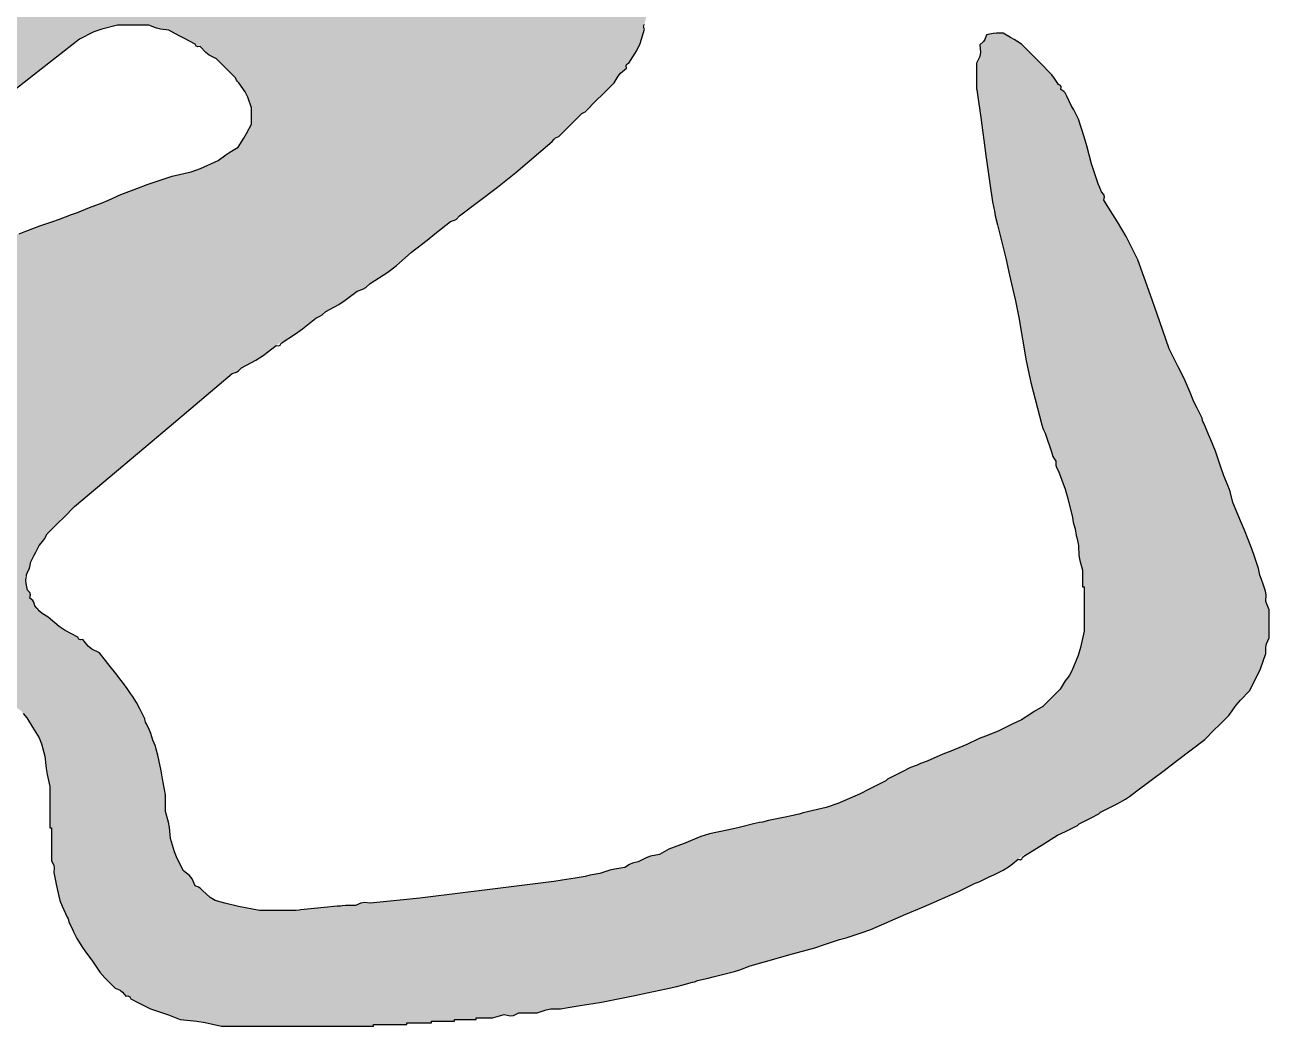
# Model space of a CAD drawing. Extents: x 498328 to 716449, y -893371 to -467753.
# Drawn here: x 609051.5 to 609260.7, y -596501.6 to -596333.2 of the extents above; entities that cross this region are included whole.
import ezdxf

# ---------------------------------------------------------------- set-up
doc = ezdxf.new("R2010")
doc.units = 0
doc.header["$LTSCALE"] = 1000
doc.layers.get('0').update_dxf_attribs({"linetype": 'CONTINUOUS'})

# ---------------------------------------------------------------- blocks, each defined once
blk = doc.blocks.new('商xx')
h = blk.add_hatch(color=256)
h.paths.add_polyline_path([(39.079, 26.395), (39.037, 26.471), (38.973, 26.538), (38.926, 26.617), (38.856, 26.652), (38.801, 26.707), (38.745, 26.735), (38.662, 26.777), (38.602, 26.791), (38.55, 26.826), (38.471, 26.821), (38.398, 26.853), (38.292, 26.853), (38.239, 26.853), (38.134, 26.853), (38.049, 26.835), (38.008, 26.824), (37.925, 26.798), (37.893, 26.808), (37.869, 26.804), (37.842, 26.784), (37.739, 26.784), (37.688, 26.784), (37.585, 26.784), (37.485, 26.805), (37.404, 26.867), (37.33, 26.915), (37.286, 26.992), (37.218, 27.13), (37.175, 27.277), (37.146, 27.431), (37.128, 27.508), (37.085, 27.659), (37.074, 27.679), (37.071, 27.692), (37.071, 27.715), (37.06, 27.77), (37.043, 27.854), (37.046, 27.899), (37.042, 27.924), (37.022, 27.965), (37.022, 28.115), (37.022, 28.19), (37.022, 28.34), (37.042, 28.412), (37.052, 28.448), (37.071, 28.52), (37.127, 28.663), (37.159, 28.733), (37.231, 28.868), (37.253, 28.976), (37.3, 29.076), (37.284, 29.115), (37.314, 29.146), (37.314, 29.243), (37.314, 29.291), (37.314, 29.389), (37.29, 29.479), (37.271, 29.523), (37.224, 29.604), (37.175, 29.659), (37.144, 29.683), (37.078, 29.715), (37.028, 29.732), (36.981, 29.757), (36.92, 29.757), (36.828, 29.757), (36.753, 29.728), (36.675, 29.708), (36.619, 29.68), (36.536, 29.639), (36.445, 29.58), (36.401, 29.55), (36.314, 29.486), (36.278, 29.468), (36.261, 29.456), (36.23, 29.43), (36.114, 29.356), (36.058, 29.312), (35.96, 29.215), (35.868, 29.14), (35.822, 29.103), (35.73, 29.027), (35.68, 28.977), (35.605, 28.902), (35.416, 28.727), (35.336, 28.647), (35.175, 28.486), (35.072, 28.397), (34.952, 28.333), (34.905, 28.322), (34.881, 28.311), (34.841, 28.284), (34.791, 28.287), (34.766, 28.285), (34.716, 28.277), (34.662, 28.288), (34.633, 28.29), (34.577, 28.284), (34.453, 28.322), (34.341, 28.388), (34.246, 28.444), (34.174, 28.527), (34.158, 28.57), (34.142, 28.591), (34.105, 28.618), (34.032, 28.755), (33.98, 28.902), (33.978, 28.951), (33.972, 28.976), (33.952, 29.02), (33.949, 29.126), (33.988, 29.292), (34.01, 29.346), (34.085, 29.479), (34.168, 29.562), (34.202, 29.597), (34.272, 29.666), (34.451, 29.811), (34.542, 29.881), (34.73, 30.014), (34.787, 30.045), (34.815, 30.061), (34.869, 30.097), (34.98, 30.153), (35.036, 30.18), (35.147, 30.236), (35.189, 30.25), (35.277, 30.294), (35.322, 30.317), (35.411, 30.361), (35.525, 30.4), (35.581, 30.424), (35.689, 30.479), (35.802, 30.511), (35.858, 30.531), (35.967, 30.576), (36.006, 30.598), (36.05, 30.611), (36.15, 30.661), (36.2, 30.686), (36.3, 30.736), (36.309, 30.741), (36.312, 30.747), (36.314, 30.757), (36.333, 30.75), (36.35, 30.755), (36.362, 30.771), (36.475, 30.834), (36.592, 30.889), (36.597, 30.895), (36.6, 30.897), (36.606, 30.903), (36.739, 30.97), (36.806, 31.003), (36.939, 31.07), (36.981, 31.083), (37.047, 31.117), (37.081, 31.133), (37.147, 31.167), (37.198, 31.2), (37.223, 31.216), (37.272, 31.25), (37.329, 31.287), (37.357, 31.307), (37.411, 31.347), (37.464, 31.4), (37.49, 31.427), (37.543, 31.479), (37.594, 31.561), (37.618, 31.602), (37.661, 31.688), (37.653, 31.709), (37.658, 31.729), (37.675, 31.743), (37.675, 31.821), (37.675, 31.86), (37.675, 31.938), (37.664, 31.949), (37.659, 31.955), (37.647, 31.966), (37.651, 31.994), (37.646, 32.013), (37.627, 32.035), (37.589, 32.097), (37.559, 32.126), (37.495, 32.16), (37.45, 32.174), (37.411, 32.202), (37.39, 32.193), (37.37, 32.198), (37.356, 32.216), (37.272, 32.216), (37.231, 32.216), (37.147, 32.216), (37.131, 32.213), (36.939, 32.181), (36.856, 32.167), (36.689, 32.139), (36.522, 32.105), (36.439, 32.089), (36.272, 32.056), (36.205, 32.045), (36.106, 32.028), (35.939, 32.001), (35.855, 31.987), (35.689, 31.959), (35.139, 31.844), (34.864, 31.788), (34.313, 31.681), (34.224, 31.67), (34.18, 31.664), (34.091, 31.653), (33.996, 31.642), (33.948, 31.634), (33.855, 31.611), (33.81, 31.604), (33.787, 31.599), (33.744, 31.584), (33.652, 31.56), (33.607, 31.543), (33.522, 31.5), (33.467, 31.468), (33.441, 31.448), (33.396, 31.403), (33.376, 31.359), (33.37, 31.333), (33.369, 31.285), (33.386, 31.25), (33.396, 31.234), (33.417, 31.202), (33.455, 31.152), (33.478, 31.129), (33.528, 31.09), (33.573, 31.075), (33.605, 31.042), (33.718, 30.977), (33.806, 30.882), (33.831, 30.854), (33.844, 30.84), (33.869, 30.813), (33.891, 30.737), (33.876, 30.66), (33.846, 30.536), (33.765, 30.437), (33.7, 30.332), (33.591, 30.271), (33.555, 30.26), (33.538, 30.251), (33.508, 30.229), (33.418, 30.211), (33.327, 30.222), (33.234, 30.254), (33.146, 30.299), (33.081, 30.394), (33.021, 30.493), (32.962, 30.671), (32.931, 30.76), (32.869, 30.938), (32.855, 30.965), (32.834, 31.007), (32.77, 31.071), (32.738, 31.103), (32.674, 31.167), (32.501, 31.305), (32.415, 31.375), (32.243, 31.514), (32.171, 31.586), (32.135, 31.622), (32.063, 31.695), (32.054, 31.702), (32.046, 31.704), (32.035, 31.702), (32.038, 31.713), (32.036, 31.721), (32.028, 31.729), (31.934, 31.824), (31.886, 31.871), (31.792, 31.966), (31.692, 32.08), (31.649, 32.123), (31.563, 32.209), (31.535, 32.223), (31.39, 32.367), (31.318, 32.439), (31.174, 32.584), (31.073, 32.644), (30.979, 32.716), (30.94, 32.71), (30.91, 32.737), (30.872, 32.737), (30.84, 32.757), (30.779, 32.757), (30.688, 32.757), (30.633, 32.738), (30.607, 32.727), (30.556, 32.702), (30.522, 32.681), (30.507, 32.668), (30.479, 32.639), (30.469, 32.601), (30.437, 32.577), (30.429, 32.527), (30.425, 32.502), (30.417, 32.452), (30.424, 32.364), (30.434, 32.319), (30.465, 32.237), (30.49, 32.167), (30.509, 32.134), (30.556, 32.077), (30.734, 31.832), (30.827, 31.712), (31.066, 31.425), (31.042, 31.438), (31.076, 31.374), (31.096, 31.343), (31.181, 31.229), (31.213, 31.166), (31.224, 31.149), (31.25, 31.118), (31.408, 30.908), (31.49, 30.805), (31.706, 30.549), (31.681, 30.563), (31.727, 30.488), (31.753, 30.452), (31.806, 30.382), (31.824, 30.346), (31.835, 30.329), (31.861, 30.299), (31.893, 30.237), (31.915, 30.208), (31.966, 30.16), (31.962, 30.141), (31.97, 30.126), (31.986, 30.118), (32.023, 30.056), (32.043, 30.025), (32.084, 29.965), (32.111, 29.91), (32.153, 29.826), (32.194, 29.725), (32.216, 29.618), (32.222, 29.549), (32.223, 29.438), (32.212, 29.369), (32.178, 29.232), (32.143, 29.171), (32.063, 29.081), (32.056, 29.062), (31.956, 28.962), (31.906, 28.912), (31.806, 28.812), (31.687, 28.655), (31.623, 28.579), (31.486, 28.437), (31.344, 28.317), (31.27, 28.259), (31.118, 28.152), (31, 28.086), (30.882, 28.02), (30.792, 27.999), (30.642, 28.023), (30.533, 28.076), (30.445, 28.147), (30.421, 28.209), (30.405, 28.23), (30.368, 28.256), (30.371, 28.275), (30.364, 28.29), (30.347, 28.298), (30.269, 28.454), (30.23, 28.531), (30.153, 28.687), (30.1, 28.778), (30.072, 28.822), (30.014, 28.909), (29.996, 28.945), (29.984, 28.962), (29.958, 28.993), (29.882, 29.097), (29.805, 29.201), (29.697, 29.309), (29.643, 29.364), (29.535, 29.472), (29.44, 29.548), (29.387, 29.581), (29.278, 29.632), (29.227, 29.648), (29.152, 29.673), (29.05, 29.673), (28.998, 29.673), (28.895, 29.673), (28.772, 29.634), (28.711, 29.609), (28.597, 29.548), (28.536, 29.517), (28.506, 29.499), (28.451, 29.458), (28.356, 29.382), (28.256, 29.312), (28.251, 29.261), (28.201, 29.25), (28.07, 29.119), (28.005, 29.054), (27.874, 28.923), (27.839, 28.859), (27.784, 28.812), (27.71, 28.673), (27.678, 28.6), (27.624, 28.451), (27.602, 28.362), (27.591, 28.318), (27.569, 28.229), (27.544, 28.053), (27.499, 27.881), (27.483, 27.815), (27.458, 27.715), (27.411, 27.515), (27.379, 27.416), (27.298, 27.228), (27.246, 27.136), (27.187, 27.048), (27.096, 26.991), (26.992, 26.964), (26.911, 26.992), (26.846, 27.048), (26.818, 27.083), (26.803, 27.1), (26.77, 27.131), (26.694, 27.284), (26.659, 27.362), (26.596, 27.52), (26.563, 27.587), (26.546, 27.62), (26.513, 27.687), (26.499, 27.713), (26.488, 27.725), (26.464, 27.742), (26.468, 27.761), (26.46, 27.776), (26.443, 27.784), (26.401, 27.854), (26.349, 27.906), (26.323, 27.933), (26.27, 27.986), (26.207, 28.013), (26.159, 28.062), (26.099, 28.061), (26.048, 28.09), (25.986, 28.09), (25.895, 28.09), (25.842, 28.065), (25.817, 28.048), (25.777, 28.006), (25.738, 27.941), (25.72, 27.908), (25.686, 27.84), (25.702, 27.788), (25.673, 27.742), (25.673, 27.659), (25.673, 27.617), (25.673, 27.534), (25.686, 27.534), (25.686, 27.445), (25.686, 27.401), (25.686, 27.312), (25.7, 27.312), (25.7, 27.212), (25.7, 27.162), (25.7, 27.062), (25.714, 27.062), (25.714, 26.967), (25.714, 26.92), (25.714, 26.826), (25.728, 26.826), (25.728, 25.842), (25.728, 25.35), (25.728, 24.367), (25.714, 24.367), (25.714, 24.297), (25.714, 24.193), (25.711, 24.146), (25.71, 24.122), (25.707, 24.075), (25.696, 23.886), (25.691, 23.792), (25.679, 23.603), (25.673, 23.484), (25.673, 23.447), (25.673, 23.422), (25.659, 23.422), (25.659, 23.361), (25.659, 23.269), (25.638, 23.229), (25.633, 23.203), (25.638, 23.158), (25.627, 23.058), (25.621, 23.008), (25.61, 22.908), (25.605, 22.802), (25.575, 22.7), (25.575, 22.644), (25.575, 22.561), (25.564, 22.516), (25.547, 22.45), (25.547, 22.322), (25.547, 22.258), (25.547, 22.13), (25.569, 22.051), (25.582, 22.012), (25.626, 21.893), (25.638, 21.88), (25.656, 21.844), (25.667, 21.827), (25.693, 21.797), (25.729, 21.742), (25.755, 21.717), (25.811, 21.685), (25.873, 21.649), (25.908, 21.636), (25.978, 21.623), (26.028, 21.615), (26.103, 21.602), (26.182, 21.612), (26.221, 21.619), (26.298, 21.637), (26.376, 21.662), (26.414, 21.683), (26.478, 21.734), (26.551, 21.784), (26.585, 21.819), (26.631, 21.894), (26.679, 21.981), (26.699, 22.028), (26.728, 22.123), (26.735, 22.162), (26.749, 22.2), (26.76, 22.255), (26.786, 22.383), (26.787, 22.388), (26.791, 22.422), (26.807, 22.538), (26.816, 22.597), (26.837, 22.744), (26.846, 22.783), (26.858, 22.85), (26.874, 22.95), (26.881, 23.041), (26.902, 23.13), (26.928, 23.269), (26.958, 23.408), (26.986, 23.541), (27, 23.608), (27.027, 23.742), (27.044, 23.808), (27.069, 23.908), (27.081, 23.971), (27.096, 24.033), (27.13, 24.2), (27.146, 24.283), (27.18, 24.45), (27.2, 24.561), (27.221, 24.672), (27.233, 24.739), (27.249, 24.839), (27.293, 25.073), (27.315, 25.189), (27.36, 25.422), (27.383, 25.511), (27.394, 25.556), (27.416, 25.645), (27.437, 25.788), (27.492, 25.923), (27.489, 25.981), (27.513, 26.034), (27.53, 26.1), (27.555, 26.2), (27.568, 26.286), (27.597, 26.367), (27.619, 26.456), (27.63, 26.5), (27.652, 26.589), (27.692, 26.717), (27.711, 26.781), (27.749, 26.909), (27.76, 26.964), (27.777, 27.048), (27.829, 27.286), (27.864, 27.404), (27.951, 27.631), (27.989, 27.73), (28.048, 27.819), (28.12, 27.955), (28.215, 28.076), (28.212, 28.094), (28.219, 28.109), (28.236, 28.118), (28.298, 28.235), (28.381, 28.34), (28.4, 28.402), (28.444, 28.451), (28.502, 28.536), (28.59, 28.59), (28.625, 28.601), (28.643, 28.61), (28.673, 28.632), (28.751, 28.632), (28.79, 28.632), (28.868, 28.632), (28.983, 28.588), (29.09, 28.527), (29.143, 28.475), (29.169, 28.448), (29.222, 28.395), (29.306, 28.272), (29.341, 28.203), (29.389, 28.062), (29.447, 27.872), (29.467, 27.773), (29.486, 27.576), (29.5, 27.465), (29.511, 27.387), (29.516, 27.348), (29.535, 27.221), (29.535, 27.146), (29.535, 27.109), (29.535, 27.034), (29.575, 27.011), (29.541, 26.978), (29.53, 26.907), (29.529, 26.87), (29.535, 26.798), (29.504, 26.645), (29.483, 26.569), (29.43, 26.423), (29.382, 26.273), (29.291, 26.145), (29.19, 26.001), (29.076, 25.867), (29.079, 25.849), (29.072, 25.834), (29.055, 25.825), (28.972, 25.686), (28.889, 25.547), (28.855, 25.481), (28.839, 25.447), (28.805, 25.381), (28.752, 25.289), (28.733, 25.25), (28.694, 25.172), (28.618, 25.038), (28.534, 24.908), (28.488, 24.749), (28.409, 24.603), (28.351, 24.411), (28.317, 24.316), (28.243, 24.13), (28.19, 24.011), (28.166, 23.949), (28.124, 23.825), (28.108, 23.758), (28.083, 23.658), (28.086, 23.613), (28.062, 23.575), (28.062, 23.458), (28.062, 23.4), (28.062, 23.283), (28.097, 23.146), (28.121, 23.078), (28.18, 22.95), (28.214, 22.886), (28.234, 22.855), (28.277, 22.797), (28.347, 22.7), (28.416, 22.602), (28.475, 22.544), (28.504, 22.515), (28.562, 22.457), (28.626, 22.421), (28.673, 22.366), (28.692, 22.369), (28.706, 22.362), (28.815, 22.295), (28.865, 22.27), (28.965, 22.22), (29.113, 22.171), (29.185, 22.141), (29.326, 22.074), (29.366, 22.08), (29.396, 22.054), (29.495, 22.029), (29.59, 21.991), (29.694, 21.981), (29.798, 21.97), (29.876, 21.971), (29.916, 21.974), (29.993, 21.984), (30.108, 22.012), (30.165, 22.034), (30.271, 22.088), (30.467, 22.195), (30.57, 22.243), (30.778, 22.325), (30.816, 22.327), (30.835, 22.333), (30.868, 22.352), (30.906, 22.341), (30.933, 22.345), (30.965, 22.366), (31.049, 22.366), (31.09, 22.366), (31.174, 22.366), (31.174, 22.38), (31.268, 22.38), (31.315, 22.38), (31.41, 22.38), (31.479, 22.398), (31.549, 22.415), (31.639, 22.437), (31.684, 22.451), (31.771, 22.484), (31.838, 22.507), (31.938, 22.54), (32.008, 22.562), (32.042, 22.578), (32.105, 22.616), (32.133, 22.612), (32.152, 22.618), (32.174, 22.637), (32.313, 22.688), (32.382, 22.713), (32.521, 22.762), (32.598, 22.784), (32.674, 22.804), (32.741, 22.82), (32.841, 22.845), (32.869, 22.852), (32.958, 22.852), (33.002, 22.852), (33.14, 22.852), (33.174, 22.804), (33.202, 22.776), (33.207, 22.709), (33.188, 22.644), (33.135, 22.543), (33.07, 22.45), (32.995, 22.375), (32.958, 22.337), (32.882, 22.262), (32.684, 22.113), (32.589, 22.032), (32.41, 21.859), (32.381, 21.839), (32.367, 21.828), (32.341, 21.804), (32.341, 21.795), (32.341, 21.791), (32.341, 21.783), (32.33, 21.785), (32.322, 21.783), (32.313, 21.776), (32.252, 21.715), (32.221, 21.684), (32.16, 21.623), (31.897, 21.408), (31.765, 21.301), (31.5, 21.088), (31.466, 21.076), (31.449, 21.066), (31.424, 21.04), (31.315, 20.974), (31.264, 20.934), (31.174, 20.845), (31.109, 20.794), (31.078, 20.766), (31.021, 20.706), (31.021, 20.698), (31.021, 20.694), (31.021, 20.685), (31.01, 20.688), (31.002, 20.686), (30.993, 20.678), (30.938, 20.623), (30.91, 20.595), (30.854, 20.539), (30.696, 20.395), (30.631, 20.33), (30.5, 20.199), (30.494, 20.188), (30.486, 20.171), (30.431, 20.116), (30.403, 20.088), (30.347, 20.032), (30.239, 19.902), (30.185, 19.836), (30.076, 19.706), (30.04, 19.634), (29.986, 19.574), (29.879, 19.416), (29.822, 19.339), (29.701, 19.192), (29.686, 19.148), (29.653, 19.115), (29.583, 19.006), (29.555, 18.946), (29.514, 18.824), (29.503, 18.768), (29.479, 18.65), (29.479, 18.558), (29.479, 18.513), (29.479, 18.421), (29.502, 18.336), (29.516, 18.294), (29.548, 18.212), (29.587, 18.17), (29.604, 18.115), (29.615, 18.115), (29.621, 18.115), (29.632, 18.115), (29.63, 18.098), (29.634, 18.086), (29.646, 18.074), (29.664, 18.077), (29.709, 18.054), (29.757, 18.004), (29.855, 17.984), (29.906, 17.978), (30.007, 17.976), (30.104, 18.007), (30.152, 18.026), (30.243, 18.074), (30.375, 18.174), (30.507, 18.275), (30.596, 18.364), (30.64, 18.408), (30.729, 18.497), (30.835, 18.589), (30.874, 18.628), (30.951, 18.706), (31.163, 18.878), (31.268, 18.964), (31.479, 19.136), (31.529, 19.186), (31.604, 19.261), (31.867, 19.476), (31.998, 19.584), (32.257, 19.803), (32.356, 19.872), (32.404, 19.91), (32.494, 19.991), (32.512, 19.987), (32.527, 19.995), (32.535, 20.012), (32.629, 20.061), (32.674, 20.091), (32.81, 20.199), (32.799, 20.178), (32.919, 20.245), (32.977, 20.282), (33.091, 20.359), (33.224, 20.444), (33.421, 20.505), (33.485, 20.505), (33.577, 20.505), (33.704, 20.463), (33.861, 20.353), (33.913, 20.291), (33.959, 20.213), (34.03, 20.099), (34.063, 19.97), (34.075, 19.866), (34.084, 19.815), (34.105, 19.713), (34.105, 19.574), (34.105, 19.504), (34.105, 19.366), (34.119, 19.366), (34.119, 19.254), (34.119, 19.199), (34.119, 19.088), (34.144, 19.042), (34.14, 18.99), (34.151, 18.935), (34.168, 18.852), (34.191, 18.754), (34.208, 18.706), (34.251, 18.615), (34.259, 18.6), (34.275, 18.554), (34.293, 18.518), (34.334, 18.435), (34.381, 18.36), (34.406, 18.324), (34.459, 18.254), (34.527, 18.152), (34.567, 18.104), (34.654, 18.018), (34.709, 17.997), (34.744, 17.949), (34.762, 17.952), (34.777, 17.944), (34.852, 17.894), (34.886, 17.878), (34.952, 17.844), (35.079, 17.803), (35.202, 17.754), (35.378, 17.737), (35.55, 17.698), (36.061, 17.698), (36.317, 17.698), (36.828, 17.698), (36.828, 17.712), (36.939, 17.712), (36.995, 17.712), (37.106, 17.712), (37.106, 17.726), (37.189, 17.726), (37.231, 17.726), (37.314, 17.726), (37.314, 17.74), (37.392, 17.74), (37.431, 17.74), (37.509, 17.74), (37.509, 17.754), (37.581, 17.754), (37.689, 17.754), (37.689, 17.768), (37.745, 17.768), (37.828, 17.768), (37.925, 17.796), (37.975, 17.786), (38.004, 17.789), (38.05, 17.81), (38.111, 17.81), (38.203, 17.81), (38.298, 17.843), (38.398, 17.844), (38.464, 17.855), (38.564, 17.872), (38.637, 17.883), (38.673, 17.888), (38.745, 17.9), (38.856, 17.922), (38.912, 17.933), (39.023, 17.955), (39.155, 17.984), (39.287, 18.011), (39.376, 18.033), (39.42, 18.044), (39.509, 18.067), (39.551, 18.081), (39.64, 18.103), (39.684, 18.114), (39.773, 18.136), (39.863, 18.159), (39.908, 18.173), (39.995, 18.206), (40.212, 18.267), (40.32, 18.298), (40.537, 18.358), (40.62, 18.386), (40.662, 18.4), (40.745, 18.428), (40.768, 18.433), (40.801, 18.442), (40.884, 18.469), (40.926, 18.483), (41.009, 18.511), (41.304, 18.639), (41.451, 18.703), (41.746, 18.831), (41.801, 18.858), (41.885, 18.9), (41.926, 18.914), (42.004, 18.953), (42.043, 18.972), (42.121, 19.011), (42.173, 19.043), (42.199, 19.062), (42.3, 19.148), (42.287, 19.122), (42.404, 19.195), (42.462, 19.231), (42.579, 19.303), (42.646, 19.336), (42.679, 19.353), (42.746, 19.386), (42.76, 19.4), (42.826, 19.434), (42.86, 19.45), (42.926, 19.484), (42.932, 19.489), (42.935, 19.492), (42.94, 19.497), (42.996, 19.525), (43.079, 19.567), (43.149, 19.607), (43.182, 19.63), (43.246, 19.678), (43.475, 19.849), (43.588, 19.935), (43.816, 20.109), (43.896, 20.189), (43.936, 20.23), (44.017, 20.31), (44.096, 20.421), (44.191, 20.519), (44.255, 20.639), (44.284, 20.702), (44.33, 20.831), (44.328, 20.9), (44.357, 20.963), (44.357, 21.058), (44.357, 21.105), (44.357, 21.199), (44.33, 21.269), (44.331, 21.325), (44.327, 21.355), (44.309, 21.408), (44.284, 21.476), (44.267, 21.547), (44.245, 21.613), (44.211, 21.713), (44.149, 21.869), (44.117, 21.947), (44.052, 22.102), (44.029, 22.194), (44.014, 22.239), (43.975, 22.325), (43.948, 22.408), (43.934, 22.45), (43.906, 22.533), (43.868, 22.628), (43.848, 22.675), (43.809, 22.769), (43.8, 22.784), (43.785, 22.831), (43.767, 22.866), (43.725, 22.95), (43.692, 23.027), (43.675, 23.066), (43.642, 23.144), (43.592, 23.244), (43.567, 23.294), (43.517, 23.394), (43.413, 23.695), (43.36, 23.845), (43.253, 24.144), (43.214, 24.222), (43.195, 24.261), (43.156, 24.339), (43.081, 24.462), (43.044, 24.523), (42.968, 24.645), (42.972, 24.673), (42.966, 24.692), (42.947, 24.714), (42.937, 24.742), (42.931, 24.756), (42.919, 24.783), (42.897, 24.85), (42.864, 24.95), (42.824, 25.101), (42.802, 25.177), (42.753, 25.325), (42.714, 25.403), (42.694, 25.442), (42.656, 25.52), (42.641, 25.546), (42.631, 25.558), (42.607, 25.575), (42.61, 25.594), (42.603, 25.608), (42.586, 25.617), (42.528, 25.703), (42.428, 25.803), (42.376, 25.855), (42.274, 25.957), (42.214, 25.996), (42.183, 26.014), (42.121, 26.048), (42.065, 26.049), (42.036, 26.046), (41.982, 26.034), (41.963, 25.986), (41.926, 25.95), (41.931, 25.871), (41.898, 25.798), (41.898, 25.711), (41.898, 25.668), (41.898, 25.582), (41.905, 25.534), (41.916, 25.456), (41.922, 25.417), (41.933, 25.339), (41.955, 25.18), (41.975, 25.02), (41.997, 24.864), (42.008, 24.786), (42.03, 24.631), (42.047, 24.553), (42.055, 24.514), (42.072, 24.436), (42.1, 24.325), (42.114, 24.269), (42.142, 24.158), (42.174, 24.014), (42.191, 23.941), (42.225, 23.797), (42.236, 23.742), (42.253, 23.658), (42.314, 23.294), (42.353, 23.112), (42.447, 22.755), (42.455, 22.726), (42.461, 22.712), (42.475, 22.686), (42.497, 22.619), (42.546, 22.473), (42.565, 22.45), (42.563, 22.415), (42.568, 22.395), (42.586, 22.366), (42.642, 22.214), (42.666, 22.135), (42.704, 21.977), (42.71, 21.938), (42.714, 21.918), (42.725, 21.88), (42.736, 21.824), (42.753, 21.741), (42.758, 21.657), (42.765, 21.614), (42.788, 21.533), (42.788, 21.477), (42.788, 21.394), (42.801, 21.394), (42.801, 21.244), (42.801, 21.169), (42.801, 21.019), (42.764, 20.847), (42.683, 20.65), (42.642, 20.602), (42.625, 20.574), (42.616, 20.56), (42.6, 20.532), (42.542, 20.474), (42.512, 20.445), (42.454, 20.387), (42.382, 20.343), (42.345, 20.32), (42.274, 20.275), (42.196, 20.237), (42.157, 20.217), (42.079, 20.178), (41.972, 20.138), (41.919, 20.116), (41.815, 20.067), (41.681, 20.012), (41.615, 19.985), (41.482, 19.928), (41.412, 19.9), (41.343, 19.873), (41.265, 19.834), (41.226, 19.814), (41.148, 19.775), (41.143, 19.77), (41.134, 19.761), (41.045, 19.717), (41.001, 19.695), (40.912, 19.65), (40.73, 19.57), (40.634, 19.537), (40.44, 19.491), (40.39, 19.478), (40.356, 19.47), (40.273, 19.453), (40.231, 19.445), (40.148, 19.428), (40.086, 19.412), (40.023, 19.4), (39.934, 19.378), (39.89, 19.367), (39.801, 19.345), (39.652, 19.316), (39.579, 19.293), (39.44, 19.234), (39.354, 19.204), (39.311, 19.186), (39.231, 19.143), (39.156, 19.128), (39.119, 19.115), (39.051, 19.081), (39.004, 19.068), (38.98, 19.058), (38.939, 19.032), (38.855, 19.019), (38.813, 19.009), (38.731, 18.983), (38.648, 18.967), (38.606, 18.958), (38.523, 18.942), (38.45, 18.931), (38.414, 18.925), (38.342, 18.914), (38.253, 18.903), (38.209, 18.897), (38.12, 18.886), (37.759, 18.842), (37.578, 18.82), (37.217, 18.775), (37.05, 18.758), (36.967, 18.75), (36.8, 18.733), (36.75, 18.738), (36.721, 18.733), (36.675, 18.713), (36.592, 18.713), (36.55, 18.708), (36.411, 18.695), (36.356, 18.689), (36.244, 18.678), (36.203, 18.674), (36.175, 18.671), (36.053, 18.671), (35.992, 18.671), (35.869, 18.671), (35.722, 18.698), (35.578, 18.733), (35.471, 18.763), (35.361, 18.865), (35.355, 18.868), (35.327, 18.879), (35.302, 18.937), (35.28, 18.966), (35.23, 19.004), (35.163, 19.135), (35.119, 19.275), (35.112, 19.368), (35.104, 19.415), (35.077, 19.504), (35.077, 19.56), (35.077, 19.643), (35.053, 19.777), (35.041, 19.844), (35.015, 19.977), (35.001, 20.028), (34.993, 20.053), (34.973, 20.102), (34.954, 20.158), (34.943, 20.186), (34.918, 20.241), (34.909, 20.256), (34.894, 20.302), (34.876, 20.338), (34.834, 20.421), (34.801, 20.472), (34.785, 20.497), (34.751, 20.546), (34.66, 20.663), (34.614, 20.722), (34.522, 20.838), (34.44, 20.878), (34.383, 20.949), (34.364, 20.946), (34.35, 20.953), (34.341, 20.97), (34.207, 21.04), (34.091, 21.137), (33.989, 21.2), (33.972, 21.263), (33.962, 21.278), (33.938, 21.297), (33.942, 21.325), (33.937, 21.344), (33.917, 21.366), (33.895, 21.477), (33.931, 21.541), (33.938, 21.561), (33.945, 21.602), (33.973, 21.658), (34.015, 21.741), (34.046, 21.777), (34.06, 21.797), (34.084, 21.838), (34.176, 21.93), (34.222, 21.976), (34.313, 22.068), (34.844, 22.515), (35.109, 22.739), (35.64, 23.186), (35.674, 23.197), (35.691, 23.208), (35.716, 23.234), (35.839, 23.3), (35.898, 23.338), (36.059, 23.46), (36.05, 23.443), (36.17, 23.521), (36.229, 23.563), (36.342, 23.651), (36.377, 23.669), (36.394, 23.681), (36.425, 23.707), (36.535, 23.768), (36.589, 23.803), (36.689, 23.88), (36.738, 23.895), (36.762, 23.909), (36.8, 23.943), (36.947, 24.038), (37.017, 24.091), (37.147, 24.207), (37.278, 24.309), (37.343, 24.361), (37.474, 24.464), (37.508, 24.476), (37.525, 24.486), (37.55, 24.513), (37.869, 24.753), (38.025, 24.878), (38.328, 25.138), (38.346, 25.159), (38.358, 25.168), (38.384, 25.179), (38.462, 25.257), (38.5, 25.296), (38.578, 25.374), (38.703, 25.485), (38.752, 25.534), (38.849, 25.631), (38.892, 25.701), (38.953, 25.756), (38.95, 25.774), (38.958, 25.789), (38.974, 25.798), (39.042, 25.903), (39.069, 25.962), (39.106, 26.082), (39.097, 26.1), (39.12, 26.182), (39.12, 26.27), (39.097, 26.354)])
h.paths.add_polyline_path([(35.8, 25.422), (35.8, 25.367), (35.8, 25.339), (35.8, 25.284), (35.748, 25.184), (35.689, 25.089), (35.619, 25.049), (35.586, 25.026), (35.522, 24.978), (35.372, 24.911), (35.293, 24.884), (35.133, 24.846), (35.05, 24.818), (35.008, 24.804), (34.925, 24.776), (34.814, 24.734), (34.702, 24.693), (34.572, 24.633), (34.438, 24.582), (34.314, 24.533), (34.188, 24.485), (34.122, 24.463), (34.088, 24.451), (34.022, 24.429), (33.876, 24.373), (33.73, 24.318), (33.652, 24.279), (33.613, 24.26), (33.535, 24.221), (33.491, 24.193), (33.424, 24.151), (33.346, 24.112), (33.308, 24.093), (33.23, 24.054), (33.093, 24.003), (32.952, 23.964), (32.896, 23.964), (32.869, 23.964), (32.813, 23.964), (32.807, 23.947), (32.782, 23.939), (32.751, 23.97), (32.728, 23.975), (32.702, 23.964), (32.658, 23.985), (32.636, 23.995), (32.566, 24.022), (32.507, 24.099), (32.485, 24.208), (32.507, 24.283), (32.558, 24.386), (32.625, 24.478), (32.764, 24.617), (32.834, 24.686), (32.973, 24.825), (33.006, 24.87), (33.023, 24.892), (33.056, 24.936), (33.148, 25.028), (33.194, 25.074), (33.285, 25.165), (33.451, 25.301), (33.536, 25.367), (33.709, 25.492), (33.967, 25.695), (34.097, 25.796), (34.355, 25.999), (34.509, 26.075), (34.675, 26.117), (34.78, 26.117), (34.833, 26.117), (34.939, 26.117), (35.002, 26.09), (35.037, 26.082), (35.105, 26.075), (35.216, 26.017), (35.327, 25.957), (35.336, 25.941), (35.351, 25.933), (35.369, 25.936), (35.416, 25.886), (35.446, 25.863), (35.508, 25.832), (35.572, 25.768), (35.604, 25.736), (35.668, 25.673), (35.675, 25.654), (35.681, 25.645), (35.696, 25.631), (35.764, 25.535)], flags=16)
h.paths.add_polyline_path([(33.869, 27.076), (33.84, 27.016), (33.828, 26.985), (33.795, 26.89), (33.726, 26.826), (33.699, 26.795), (33.653, 26.728), (33.576, 26.651), (33.537, 26.612), (33.459, 26.534), (33.343, 26.383), (33.284, 26.308), (33.167, 26.159), (33.031, 26.023), (32.963, 25.955), (32.827, 25.818), (32.743, 25.741), (32.701, 25.702), (32.619, 25.624), (32.491, 25.496), (32.427, 25.432), (32.299, 25.304), (32.271, 25.28), (32.271, 25.27), (32.26, 25.272), (32.252, 25.27), (32.243, 25.263), (32.191, 25.21), (32.164, 25.184), (32.111, 25.131), (32.104, 25.122), (32.102, 25.114), (32.105, 25.103), (32.094, 25.103), (32.07, 25.075), (32.02, 25.025), (31.995, 25), (31.945, 24.95), (31.9, 24.895), (31.878, 24.867), (31.834, 24.811), (31.77, 24.747), (31.738, 24.715), (31.674, 24.651), (31.612, 24.609), (31.549, 24.568), (31.449, 24.489), (31.327, 24.457), (31.219, 24.416), (31.104, 24.401), (31.082, 24.406), (31.069, 24.404), (31.049, 24.394), (31.034, 24.412), (31.014, 24.417), (30.993, 24.408), (30.975, 24.432), (30.96, 24.442), (30.931, 24.45), (30.885, 24.499), (30.861, 24.561), (30.836, 24.679), (30.813, 24.797), (30.813, 24.858), (30.813, 24.889), (30.813, 24.95), (30.807, 24.95), (30.804, 24.95), (30.799, 24.95), (30.799, 25.006), (30.799, 25.033), (30.799, 25.089), (30.796, 25.128), (30.795, 25.147), (30.792, 25.186), (30.781, 25.342), (30.775, 25.42), (30.764, 25.575), (30.761, 25.614), (30.76, 25.634), (30.757, 25.673), (30.757, 25.823), (30.757, 25.898), (30.757, 26.048), (30.776, 26.113), (30.783, 26.147), (30.792, 26.214), (30.81, 26.25), (30.814, 26.272), (30.813, 26.312), (30.84, 26.352), (30.85, 26.375), (30.861, 26.423), (30.917, 26.534), (30.945, 26.589), (31, 26.701), (31.061, 26.801), (31.092, 26.851), (31.153, 26.951), (31.179, 26.976), (31.19, 26.993), (31.202, 27.027), (31.303, 27.157), (31.359, 27.219), (31.479, 27.333), (31.604, 27.458), (31.667, 27.52), (31.792, 27.645), (31.8, 27.654), (31.802, 27.662), (31.799, 27.673), (31.809, 27.673), (31.834, 27.701), (31.895, 27.762), (31.925, 27.792), (31.994, 27.861), (31.996, 27.866), (31.993, 27.874), (32.117, 28.002), (32.257, 28.111), (32.377, 28.221), (32.444, 28.27), (32.584, 28.354), (32.671, 28.398), (32.764, 28.423), (32.811, 28.417), (32.837, 28.419), (32.882, 28.43), (32.938, 28.422), (32.966, 28.421), (33.021, 28.423), (33.097, 28.38), (33.136, 28.36), (33.216, 28.326), (33.261, 28.283), (33.287, 28.265), (33.341, 28.236), (33.422, 28.155), (33.462, 28.115), (33.542, 28.034), (33.616, 27.94), (33.681, 27.84), (33.765, 27.725), (33.806, 27.59), (33.857, 27.454), (33.883, 27.312), (33.883, 27.251), (33.883, 27.22), (33.883, 27.159), (33.863, 27.132), (33.859, 27.108)], flags=16)
for p, q in [((34.477, 26.059), (34.355, 25.999)), ((34.543, 26.083), (34.477, 26.059)), ((34.675, 26.117), (34.543, 26.083)), ((34.78, 26.117), (34.675, 26.117)), ((34.833, 26.117), (34.78, 26.117)), ((34.939, 26.117), (34.833, 26.117)), ((35.002, 26.09), (34.939, 26.117)), ((35.037, 26.082), (35.002, 26.09)), ((35.105, 26.075), (35.037, 26.082)), ((35.194, 26.028), (35.105, 26.075)), ((39.069, 25.962), (39.106, 26.082)), ((39.097, 26.1), (39.103, 26.121)), ((39.106, 26.082), (39.097, 26.1)), ((42.065, 26.049), (42.036, 26.046)), ((42.121, 26.048), (42.065, 26.049)), ((34.355, 25.999), (34.097, 25.796)), ((35.239, 26.005), (35.194, 26.028)), ((35.327, 25.957), (35.239, 26.005)), ((35.336, 25.941), (35.327, 25.957)), ((39.042, 25.903), (39.069, 25.962)), ((41.955, 25.978), (41.926, 25.95)), ((41.926, 25.95), (41.93, 25.888)), ((41.967, 25.996), (41.955, 25.978)), ((41.982, 26.034), (41.967, 25.996)), ((42.036, 26.046), (41.982, 26.034)), ((42.183, 26.014), (42.121, 26.048)), ((42.214, 25.996), (42.183, 26.014)), ((42.274, 25.957), (42.214, 25.996)), ((42.376, 25.855), (42.274, 25.957)), ((35.351, 25.933), (35.336, 25.941)), ((35.369, 25.936), (35.351, 25.933)), ((35.416, 25.886), (35.369, 25.936)), ((35.446, 25.863), (35.416, 25.886)), ((35.508, 25.832), (35.446, 25.863)), ((38.974, 25.798), (39.042, 25.903)), ((41.924, 25.854), (41.898, 25.798)), ((41.93, 25.888), (41.924, 25.854)), ((42.428, 25.803), (42.376, 25.855)), ((34.097, 25.796), (33.967, 25.695)), ((35.572, 25.768), (35.508, 25.832)), ((35.604, 25.736), (35.572, 25.768)), ((35.668, 25.673), (35.604, 25.736)), ((38.905, 25.713), (38.953, 25.756)), ((38.95, 25.774), (38.958, 25.789)), ((38.953, 25.756), (38.95, 25.774)), ((38.958, 25.789), (38.974, 25.798)), ((41.898, 25.798), (41.898, 25.711)), ((42.531, 25.7), (42.428, 25.803)), ((33.967, 25.695), (33.709, 25.492)), ((35.675, 25.654), (35.668, 25.673)), ((35.681, 25.645), (35.675, 25.654)), ((35.696, 25.631), (35.681, 25.645)), ((35.749, 25.555), (35.696, 25.631)), ((38.752, 25.534), (38.849, 25.631)), ((38.849, 25.631), (38.883, 25.687)), ((38.883, 25.687), (38.905, 25.713)), ((41.898, 25.711), (41.898, 25.668)), ((41.898, 25.668), (41.898, 25.582)), ((42.553, 25.667), (42.531, 25.7)), ((42.564, 25.65), (42.553, 25.667)), ((42.586, 25.617), (42.564, 25.65)), ((35.771, 25.511), (35.749, 25.555)), ((38.703, 25.485), (38.752, 25.534)), ((41.898, 25.582), (41.901, 25.563)), ((41.901, 25.563), (41.903, 25.553)), ((41.903, 25.553), (41.905, 25.534)), ((41.905, 25.534), (41.916, 25.456)), ((42.603, 25.608), (42.586, 25.617)), ((42.61, 25.594), (42.603, 25.608)), ((42.607, 25.575), (42.61, 25.594)), ((42.631, 25.558), (42.607, 25.575)), ((42.641, 25.546), (42.631, 25.558)), ((42.656, 25.52), (42.641, 25.546)), ((35.8, 25.422), (35.771, 25.511)), ((35.8, 25.367), (35.8, 25.422)), ((38.606, 25.388), (38.703, 25.485)), ((41.916, 25.456), (41.922, 25.417)), ((42.694, 25.442), (42.656, 25.52)), ((42.714, 25.403), (42.694, 25.442)), ((35.8, 25.339), (35.8, 25.367)), ((35.8, 25.284), (35.8, 25.339)), ((38.5, 25.296), (38.578, 25.374)), ((38.578, 25.374), (38.589, 25.379)), ((38.589, 25.379), (38.595, 25.382)), ((38.595, 25.382), (38.606, 25.388)), ((41.922, 25.417), (41.933, 25.339)), ((41.933, 25.339), (41.951, 25.211)), ((42.753, 25.325), (42.714, 25.403)), ((42.802, 25.177), (42.753, 25.325)), ((35.759, 25.204), (35.8, 25.284)), ((38.384, 25.179), (38.462, 25.257)), ((38.462, 25.257), (38.5, 25.296)), ((41.951, 25.211), (41.959, 25.148)), ((35.689, 25.089), (35.736, 25.165)), ((35.736, 25.165), (35.759, 25.204)), ((38.025, 24.878), (38.328, 25.138)), ((38.328, 25.138), (38.346, 25.159)), ((38.346, 25.159), (38.358, 25.168)), ((38.358, 25.168), (38.384, 25.179)), ((41.959, 25.148), (41.975, 25.02)), ((42.824, 25.101), (42.802, 25.177)), ((35.522, 24.978), (35.586, 25.026)), ((35.586, 25.026), (35.619, 25.049)), ((35.619, 25.049), (35.689, 25.089)), ((41.975, 25.02), (41.997, 24.864)), ((42.864, 24.95), (42.824, 25.101)), ((35.293, 24.884), (35.372, 24.911)), ((35.372, 24.911), (35.522, 24.978)), ((42.886, 24.883), (42.864, 24.95)), ((34.925, 24.776), (35.008, 24.804)), ((35.008, 24.804), (35.05, 24.818)), ((35.05, 24.818), (35.133, 24.846)), ((35.133, 24.846), (35.293, 24.884)), ((37.869, 24.753), (38.025, 24.878)), ((41.997, 24.864), (42.008, 24.786)), ((42.897, 24.85), (42.886, 24.883)), ((42.919, 24.783), (42.897, 24.85)), ((34.598, 24.645), (34.702, 24.693)), ((34.702, 24.693), (34.791, 24.726)), ((34.791, 24.726), (34.836, 24.743)), ((34.836, 24.743), (34.925, 24.776)), ((37.55, 24.513), (37.869, 24.753)), ((42.008, 24.786), (42.03, 24.631)), ((42.931, 24.756), (42.919, 24.783)), ((42.937, 24.742), (42.931, 24.756)), ((42.947, 24.714), (42.937, 24.742)), ((42.966, 24.692), (42.947, 24.714)), ((42.972, 24.673), (42.966, 24.692)), ((34.438, 24.582), (34.545, 24.623)), ((34.545, 24.623), (34.598, 24.645)), ((42.03, 24.631), (42.047, 24.553)), ((42.968, 24.645), (42.972, 24.673)), ((43.044, 24.523), (42.968, 24.645)), ((34.122, 24.463), (34.188, 24.485)), ((34.188, 24.485), (34.289, 24.523)), ((34.289, 24.523), (34.339, 24.542)), ((34.339, 24.542), (34.438, 24.582)), ((37.508, 24.476), (37.525, 24.486)), ((37.525, 24.486), (37.55, 24.513)), ((42.047, 24.553), (42.055, 24.514)), ((42.055, 24.514), (42.072, 24.436)), ((43.081, 24.462), (43.044, 24.523)), ((33.847, 24.362), (33.905, 24.384)), ((33.905, 24.384), (34.022, 24.429)), ((34.022, 24.429), (34.088, 24.451)), ((34.088, 24.451), (34.122, 24.463)), ((37.343, 24.361), (37.474, 24.464)), ((37.474, 24.464), (37.508, 24.476)), ((42.072, 24.436), (42.1, 24.325)), ((43.156, 24.339), (43.081, 24.462)), ((37.147, 24.207), (37.278, 24.309)), ((37.278, 24.309), (37.343, 24.361)), ((42.1, 24.325), (42.114, 24.269)), ((43.195, 24.261), (43.156, 24.339)), ((37.017, 24.091), (37.147, 24.207)), ((42.114, 24.269), (42.142, 24.158)), ((43.214, 24.222), (43.195, 24.261)), ((43.253, 24.144), (43.214, 24.222)), ((36.947, 24.038), (37.017, 24.091)), ((42.142, 24.158), (42.174, 24.014)), ((43.36, 23.845), (43.253, 24.144)), ((36.8, 23.943), (36.947, 24.038)), ((42.174, 24.014), (42.191, 23.941)), ((36.589, 23.803), (36.689, 23.88)), ((36.689, 23.88), (36.738, 23.895)), ((36.738, 23.895), (36.762, 23.909)), ((36.762, 23.909), (36.8, 23.943)), ((42.191, 23.941), (42.225, 23.797)), ((36.425, 23.707), (36.535, 23.768)), ((36.535, 23.768), (36.589, 23.803)), ((42.225, 23.797), (42.236, 23.742)), ((43.413, 23.695), (43.36, 23.845)), ((36.229, 23.563), (36.342, 23.651)), ((36.342, 23.651), (36.377, 23.669)), ((36.377, 23.669), (36.394, 23.681)), ((36.394, 23.681), (36.425, 23.707)), ((42.236, 23.742), (42.242, 23.714)), ((42.242, 23.714), (42.253, 23.658)), ((42.253, 23.658), (42.314, 23.294)), ((43.517, 23.394), (43.413, 23.695)), ((36.17, 23.521), (36.229, 23.563)), ((36.041, 23.426), (36.05, 23.443)), ((36.05, 23.443), (36.17, 23.521)), ((35.839, 23.3), (35.898, 23.338)), ((35.898, 23.338), (36.008, 23.422)), ((36.008, 23.422), (36.027, 23.419)), ((36.027, 23.419), (36.041, 23.426)), ((43.567, 23.294), (43.517, 23.394)), ((35.691, 23.208), (35.716, 23.234)), ((35.716, 23.234), (35.839, 23.3)), ((42.314, 23.294), (42.353, 23.112)), ((43.592, 23.244), (43.567, 23.294)), ((43.642, 23.144), (43.592, 23.244)), ((35.109, 22.739), (35.64, 23.186)), ((35.64, 23.186), (35.674, 23.197)), ((35.674, 23.197), (35.691, 23.208)), ((43.675, 23.066), (43.642, 23.144)), ((42.353, 23.112), (42.447, 22.755)), ((43.692, 23.027), (43.675, 23.066)), ((43.725, 22.95), (43.692, 23.027)), ((43.753, 22.894), (43.725, 22.95)), ((43.767, 22.866), (43.753, 22.894)), ((43.795, 22.811), (43.767, 22.866)), ((43.797, 22.793), (43.795, 22.811)), ((34.844, 22.515), (35.109, 22.739)), ((42.447, 22.755), (42.455, 22.726)), ((42.455, 22.726), (42.461, 22.712)), ((42.461, 22.712), (42.475, 22.686)), ((43.8, 22.784), (43.797, 22.793)), ((43.809, 22.769), (43.8, 22.784)), ((43.848, 22.675), (43.809, 22.769)), ((42.475, 22.686), (42.497, 22.619)), ((42.497, 22.619), (42.508, 22.586)), ((43.868, 22.628), (43.848, 22.675)), ((43.906, 22.533), (43.868, 22.628)), ((34.313, 22.068), (34.844, 22.515)), ((42.508, 22.586), (42.531, 22.519)), ((42.531, 22.519), (42.538, 22.489)), ((43.934, 22.45), (43.906, 22.533)), ((42.538, 22.489), (42.546, 22.474)), ((42.546, 22.474), (42.565, 22.45)), ((42.565, 22.45), (42.563, 22.415)), ((42.563, 22.415), (42.568, 22.395)), ((42.568, 22.395), (42.586, 22.366)), ((43.948, 22.408), (43.934, 22.45)), ((43.975, 22.325), (43.948, 22.408)), ((42.586, 22.366), (42.642, 22.214)), ((44.014, 22.239), (43.975, 22.325)), ((42.642, 22.214), (42.666, 22.135)), ((44.029, 22.194), (44.014, 22.239)), ((44.052, 22.102), (44.029, 22.194)), ((42.666, 22.135), (42.704, 21.977)), ((44.117, 21.947), (44.052, 22.102)), ((34.176, 21.93), (34.222, 21.976)), ((34.222, 21.976), (34.313, 22.068)), ((42.704, 21.977), (42.71, 21.938)), ((34.084, 21.838), (34.176, 21.93)), ((42.71, 21.938), (42.714, 21.918)), ((42.714, 21.918), (42.725, 21.88)), ((42.725, 21.88), (42.736, 21.824)), ((44.149, 21.869), (44.117, 21.947)), ((44.211, 21.713), (44.149, 21.869)), ((34.015, 21.741), (34.046, 21.777)), ((34.046, 21.777), (34.06, 21.797)), ((34.06, 21.797), (34.084, 21.838)), ((42.736, 21.824), (42.742, 21.797)), ((42.742, 21.797), (42.753, 21.741)), ((33.945, 21.602), (33.973, 21.658)), ((33.973, 21.658), (33.987, 21.685)), ((33.987, 21.685), (34.015, 21.741)), ((42.753, 21.741), (42.758, 21.657)), ((42.758, 21.657), (42.765, 21.614)), ((44.234, 21.647), (44.211, 21.713)), ((33.931, 21.541), (33.938, 21.561)), ((33.938, 21.561), (33.945, 21.602)), ((42.765, 21.614), (42.788, 21.533)), ((44.245, 21.613), (44.234, 21.647)), ((44.267, 21.547), (44.245, 21.613)), ((33.905, 21.45), (33.911, 21.505)), ((33.906, 21.421), (33.905, 21.45)), ((33.911, 21.505), (33.931, 21.541)), ((42.788, 21.533), (42.788, 21.477)), ((42.788, 21.477), (42.788, 21.449)), ((42.788, 21.449), (42.788, 21.394)), ((44.28, 21.49), (44.267, 21.547)), ((44.289, 21.462), (44.28, 21.49)), ((44.309, 21.408), (44.289, 21.462)), ((33.917, 21.366), (33.906, 21.421)), ((33.937, 21.344), (33.917, 21.366)), ((33.942, 21.325), (33.937, 21.344)), ((42.788, 21.394), (42.793, 21.394)), ((42.793, 21.394), (42.796, 21.394)), ((42.796, 21.394), (42.801, 21.394)), ((42.801, 21.394), (42.801, 21.244)), ((44.327, 21.355), (44.309, 21.408)), ((44.331, 21.325), (44.327, 21.355)), ((33.938, 21.297), (33.942, 21.325)), ((33.962, 21.278), (33.938, 21.297)), ((33.972, 21.263), (33.962, 21.278)), ((33.98, 21.234), (33.972, 21.263)), ((42.801, 21.244), (42.801, 21.169)), ((44.33, 21.269), (44.331, 21.325)), ((44.341, 21.241), (44.33, 21.269)), ((44.346, 21.227), (44.341, 21.241)), ((34.018, 21.188), (33.98, 21.234)), ((34.041, 21.168), (34.018, 21.188)), ((34.091, 21.137), (34.041, 21.168)), ((34.183, 21.06), (34.091, 21.137)), ((42.801, 21.169), (42.801, 21.019)), ((44.357, 21.199), (44.346, 21.227)), ((44.357, 21.105), (44.357, 21.199)), ((34.235, 21.026), (34.183, 21.06)), ((44.357, 21.058), (44.357, 21.105)), ((44.357, 20.963), (44.357, 21.058)), ((34.341, 20.97), (34.235, 21.026)), ((34.35, 20.953), (34.341, 20.97)), ((34.364, 20.946), (34.35, 20.953)), ((34.383, 20.949), (34.364, 20.946)), ((34.427, 20.894), (34.383, 20.949)), ((42.801, 21.019), (42.772, 20.882)), ((44.335, 20.914), (44.357, 20.963)), ((34.458, 20.869), (34.427, 20.894)), ((34.522, 20.838), (34.458, 20.869)), ((34.614, 20.722), (34.522, 20.838)), ((42.772, 20.882), (42.751, 20.814)), ((44.284, 20.702), (44.33, 20.831)), ((44.329, 20.885), (44.335, 20.914)), ((44.33, 20.831), (44.329, 20.885)), ((34.66, 20.663), (34.614, 20.722)), ((42.751, 20.814), (42.697, 20.685)), ((34.751, 20.546), (34.66, 20.663)), ((42.668, 20.632), (42.642, 20.602)), ((42.679, 20.65), (42.668, 20.632)), ((42.697, 20.685), (42.679, 20.65)), ((44.191, 20.519), (44.255, 20.639)), ((44.255, 20.639), (44.284, 20.702)), ((34.785, 20.497), (34.751, 20.546)), ((42.6, 20.532), (42.542, 20.474)), ((42.616, 20.56), (42.6, 20.532)), ((42.625, 20.574), (42.616, 20.56)), ((42.642, 20.602), (42.625, 20.574)), ((44.115, 20.441), (44.191, 20.519)), ((34.801, 20.472), (34.785, 20.497)), ((34.834, 20.421), (34.801, 20.472)), ((34.862, 20.366), (34.834, 20.421)), ((42.512, 20.445), (42.454, 20.387)), ((42.542, 20.474), (42.512, 20.445)), ((44.08, 20.398), (44.115, 20.441)), ((33.882, 20.328), (33.913, 20.291)), ((34.876, 20.338), (34.862, 20.366)), ((34.904, 20.282), (34.876, 20.338)), ((42.345, 20.32), (42.274, 20.275)), ((42.382, 20.343), (42.345, 20.32)), ((42.454, 20.387), (42.382, 20.343)), ((43.936, 20.23), (44.017, 20.31)), ((44.017, 20.31), (44.08, 20.398)), ((33.913, 20.291), (33.959, 20.213)), ((33.959, 20.213), (34.015, 20.123)), ((34.906, 20.265), (34.904, 20.282)), ((34.909, 20.256), (34.906, 20.265)), ((34.918, 20.241), (34.909, 20.256)), ((34.943, 20.186), (34.918, 20.241)), ((42.157, 20.217), (42.079, 20.178)), ((42.196, 20.237), (42.157, 20.217)), ((42.274, 20.275), (42.196, 20.237)), ((43.896, 20.189), (43.936, 20.23)), ((34.015, 20.123), (34.037, 20.072)), ((34.954, 20.158), (34.943, 20.186)), ((34.973, 20.102), (34.954, 20.158)), ((34.993, 20.053), (34.973, 20.102)), ((41.919, 20.116), (41.815, 20.067)), ((41.972, 20.138), (41.919, 20.116)), ((42.079, 20.178), (41.972, 20.138)), ((43.588, 19.935), (43.816, 20.109)), ((43.816, 20.109), (43.896, 20.189)), ((34.037, 20.072), (34.063, 19.97)), ((35.001, 20.028), (34.993, 20.053)), ((35.015, 19.977), (35.001, 20.028)), ((41.615, 19.985), (41.482, 19.928)), ((41.681, 20.012), (41.615, 19.985)), ((41.815, 20.067), (41.681, 20.012)), ((34.063, 19.97), (34.075, 19.866)), ((35.041, 19.844), (35.015, 19.977)), ((41.398, 19.894), (41.343, 19.873)), ((41.426, 19.906), (41.398, 19.894)), ((41.482, 19.928), (41.426, 19.906)), ((43.475, 19.849), (43.588, 19.935)), ((34.075, 19.866), (34.084, 19.815)), ((34.084, 19.815), (34.105, 19.713)), ((35.053, 19.777), (35.041, 19.844)), ((35.077, 19.643), (35.053, 19.777)), ((41.148, 19.775), (41.143, 19.77)), ((41.226, 19.814), (41.148, 19.775)), ((41.265, 19.834), (41.226, 19.814)), ((41.343, 19.873), (41.265, 19.834)), ((43.246, 19.678), (43.475, 19.849)), ((34.105, 19.713), (34.105, 19.574)), ((41.001, 19.695), (40.912, 19.65)), ((41.045, 19.717), (41.001, 19.695)), ((41.134, 19.761), (41.045, 19.717)), ((41.14, 19.767), (41.134, 19.761)), ((41.143, 19.77), (41.14, 19.767)), ((43.182, 19.63), (43.246, 19.678)), ((34.105, 19.574), (34.105, 19.504)), ((35.077, 19.588), (35.077, 19.643)), ((35.077, 19.56), (35.077, 19.588)), ((40.73, 19.57), (40.634, 19.537)), ((40.912, 19.65), (40.73, 19.57)), ((43.024, 19.539), (43.079, 19.567)), ((43.079, 19.567), (43.149, 19.607)), ((43.149, 19.607), (43.182, 19.63)), ((34.105, 19.504), (34.105, 19.366)), ((35.077, 19.504), (35.077, 19.56)), ((35.104, 19.415), (35.077, 19.504)), ((40.356, 19.47), (40.273, 19.453)), ((40.39, 19.478), (40.356, 19.47)), ((40.406, 19.482), (40.39, 19.478)), ((40.44, 19.491), (40.406, 19.482)), ((40.634, 19.537), (40.44, 19.491)), ((42.86, 19.45), (42.926, 19.484)), ((42.926, 19.484), (42.932, 19.489)), ((42.932, 19.489), (42.935, 19.492)), ((42.935, 19.492), (42.94, 19.497)), ((42.94, 19.497), (42.996, 19.525)), ((42.996, 19.525), (43.024, 19.539)), ((34.105, 19.366), (34.111, 19.366)), ((34.111, 19.366), (34.113, 19.366)), ((34.113, 19.366), (34.119, 19.366)), ((34.119, 19.366), (34.119, 19.254)), ((35.112, 19.368), (35.104, 19.415)), ((35.119, 19.275), (35.112, 19.368)), ((39.89, 19.367), (39.801, 19.345)), ((39.934, 19.378), (39.89, 19.367)), ((40.023, 19.4), (39.934, 19.378)), ((40.073, 19.41), (40.023, 19.4)), ((40.098, 19.415), (40.073, 19.41)), ((40.148, 19.428), (40.098, 19.415)), ((40.231, 19.445), (40.148, 19.428)), ((40.273, 19.453), (40.231, 19.445)), ((42.646, 19.336), (42.679, 19.353)), ((42.679, 19.353), (42.746, 19.386)), ((42.746, 19.386), (42.751, 19.392)), ((42.751, 19.392), (42.754, 19.395)), ((42.754, 19.395), (42.76, 19.4)), ((42.76, 19.4), (42.826, 19.434)), ((42.826, 19.434), (42.86, 19.45)), ((34.119, 19.254), (34.119, 19.199)), ((35.154, 19.163), (35.119, 19.275)), ((39.579, 19.293), (39.44, 19.234)), ((39.652, 19.316), (39.579, 19.293)), ((39.801, 19.345), (39.652, 19.316)), ((42.462, 19.231), (42.579, 19.303)), ((42.579, 19.303), (42.646, 19.336)), ((34.119, 19.199), (34.119, 19.088)), ((35.176, 19.108), (35.154, 19.163)), ((39.311, 19.186), (39.231, 19.143)), ((39.354, 19.204), (39.311, 19.186)), ((39.44, 19.234), (39.354, 19.204)), ((42.287, 19.122), (42.404, 19.195)), ((42.404, 19.195), (42.462, 19.231)), ((34.119, 19.088), (34.138, 19.053)), ((34.138, 19.053), (34.143, 19.03)), ((35.23, 19.004), (35.176, 19.108)), ((38.98, 19.058), (38.939, 19.032)), ((39.004, 19.068), (38.98, 19.058)), ((39.051, 19.081), (39.004, 19.068)), ((39.119, 19.115), (39.051, 19.081)), ((39.156, 19.128), (39.119, 19.115)), ((39.231, 19.143), (39.156, 19.128)), ((42.121, 19.011), (42.173, 19.043)), ((42.173, 19.043), (42.199, 19.062)), ((42.199, 19.062), (42.246, 19.102)), ((42.246, 19.102), (42.264, 19.098)), ((42.264, 19.098), (42.279, 19.106)), ((42.279, 19.106), (42.287, 19.122)), ((34.143, 19.03), (34.14, 18.99)), ((34.14, 18.99), (34.151, 18.935)), ((34.151, 18.935), (34.156, 18.907)), ((35.28, 18.966), (35.23, 19.004)), ((35.302, 18.937), (35.28, 18.966)), ((35.327, 18.879), (35.302, 18.937)), ((38.523, 18.942), (38.45, 18.931)), ((38.606, 18.958), (38.523, 18.942)), ((38.648, 18.967), (38.606, 18.958)), ((38.731, 18.983), (38.648, 18.967)), ((38.813, 19.009), (38.731, 18.983)), ((38.855, 19.019), (38.813, 19.009)), ((38.939, 19.032), (38.855, 19.019)), ((41.926, 18.914), (42.004, 18.953)), ((42.004, 18.953), (42.043, 18.972)), ((42.043, 18.972), (42.121, 19.011)), ((34.156, 18.907), (34.168, 18.852)), ((34.168, 18.852), (34.191, 18.754)), ((35.355, 18.868), (35.327, 18.879)), ((35.369, 18.859), (35.355, 18.868)), ((35.39, 18.838), (35.369, 18.859)), ((35.453, 18.779), (35.39, 18.838)), ((37.759, 18.842), (37.578, 18.82)), ((38.12, 18.886), (37.759, 18.842)), ((38.209, 18.897), (38.12, 18.886)), ((38.253, 18.903), (38.209, 18.897)), ((38.342, 18.914), (38.253, 18.903)), ((38.414, 18.925), (38.342, 18.914)), ((38.45, 18.931), (38.414, 18.925)), ((41.451, 18.703), (41.746, 18.831)), ((41.746, 18.831), (41.801, 18.858)), ((41.801, 18.858), (41.829, 18.872)), ((41.829, 18.872), (41.885, 18.9)), ((41.885, 18.9), (41.901, 18.906)), ((41.901, 18.906), (41.91, 18.908)), ((41.91, 18.908), (41.926, 18.914)), ((34.191, 18.754), (34.208, 18.706)), ((35.495, 18.756), (35.453, 18.779)), ((35.578, 18.733), (35.495, 18.756)), ((35.693, 18.705), (35.578, 18.733)), ((36.721, 18.733), (36.675, 18.713)), ((36.75, 18.738), (36.721, 18.733)), ((36.8, 18.733), (36.75, 18.738)), ((36.967, 18.75), (36.8, 18.733)), ((37.05, 18.758), (36.967, 18.75)), ((37.217, 18.775), (37.05, 18.758)), ((37.578, 18.82), (37.217, 18.775)), ((34.208, 18.706), (34.251, 18.615)), ((35.752, 18.692), (35.693, 18.705)), ((35.869, 18.671), (35.752, 18.692)), ((35.992, 18.671), (35.869, 18.671)), ((36.053, 18.671), (35.992, 18.671)), ((36.175, 18.671), (36.053, 18.671)), ((36.203, 18.674), (36.175, 18.671)), ((36.217, 18.675), (36.203, 18.674)), ((36.244, 18.678), (36.217, 18.675)), ((36.356, 18.689), (36.244, 18.678)), ((36.411, 18.695), (36.356, 18.689)), ((36.522, 18.706), (36.411, 18.695)), ((36.55, 18.708), (36.522, 18.706)), ((36.564, 18.71), (36.55, 18.708)), ((36.592, 18.713), (36.564, 18.71)), ((36.625, 18.713), (36.592, 18.713)), ((36.642, 18.713), (36.625, 18.713)), ((36.675, 18.713), (36.642, 18.713)), ((41.009, 18.511), (41.304, 18.639)), ((41.304, 18.639), (41.451, 18.703)), ((34.251, 18.615), (34.259, 18.6)), ((34.259, 18.6), (34.262, 18.591)), ((34.262, 18.591), (34.265, 18.574)), ((34.265, 18.574), (34.293, 18.518)), ((34.293, 18.518), (34.306, 18.49)), ((34.306, 18.49), (34.334, 18.435)), ((34.334, 18.435), (34.381, 18.36)), ((40.662, 18.4), (40.745, 18.428)), ((40.745, 18.428), (40.768, 18.433)), ((40.768, 18.433), (40.779, 18.436)), ((40.779, 18.436), (40.801, 18.442)), ((40.801, 18.442), (40.884, 18.469)), ((40.884, 18.469), (40.926, 18.483)), ((40.926, 18.483), (41.009, 18.511)), ((34.381, 18.36), (34.406, 18.324)), ((34.406, 18.324), (34.459, 18.254)), ((40.32, 18.298), (40.537, 18.358)), ((40.537, 18.358), (40.62, 18.386)), ((40.62, 18.386), (40.662, 18.4)), ((34.459, 18.254), (34.527, 18.152)), ((39.908, 18.173), (39.995, 18.206)), ((39.995, 18.206), (40.212, 18.267)), ((40.212, 18.267), (40.32, 18.298)), ((34.527, 18.152), (34.567, 18.104)), ((34.567, 18.104), (34.654, 18.018)), ((39.551, 18.081), (39.64, 18.103)), ((39.64, 18.103), (39.684, 18.114)), ((39.684, 18.114), (39.773, 18.136)), ((39.773, 18.136), (39.863, 18.159)), ((39.863, 18.159), (39.908, 18.173)), ((34.654, 18.018), (34.696, 18.002)), ((34.696, 18.002), (34.717, 17.985)), ((39.181, 17.99), (39.287, 18.011)), ((39.287, 18.011), (39.376, 18.033)), ((39.376, 18.033), (39.42, 18.044)), ((39.42, 18.044), (39.509, 18.067)), ((39.509, 18.067), (39.526, 18.072)), ((39.526, 18.072), (39.534, 18.075)), ((39.534, 18.075), (39.551, 18.081)), ((34.717, 17.985), (34.744, 17.949)), ((34.744, 17.949), (34.762, 17.952)), ((34.762, 17.952), (34.777, 17.944)), ((34.777, 17.944), (34.786, 17.928)), ((34.786, 17.928), (34.852, 17.894)), ((34.852, 17.894), (34.886, 17.878)), ((38.673, 17.888), (38.745, 17.9)), ((38.745, 17.9), (38.856, 17.922)), ((38.856, 17.922), (38.912, 17.933)), ((38.912, 17.933), (39.023, 17.955)), ((39.023, 17.955), (39.128, 17.979)), ((39.128, 17.979), (39.181, 17.99)), ((34.886, 17.878), (34.952, 17.844)), ((34.952, 17.844), (35.054, 17.811)), ((35.054, 17.811), (35.104, 17.793)), ((35.104, 17.793), (35.202, 17.754)), ((37.867, 17.779), (37.886, 17.785)), ((37.886, 17.785), (37.925, 17.796)), ((37.925, 17.796), (37.975, 17.786)), ((37.975, 17.786), (38.004, 17.789)), ((38.004, 17.789), (38.05, 17.81)), ((38.05, 17.81), (38.111, 17.81)), ((38.111, 17.81), (38.142, 17.81)), ((38.142, 17.81), (38.203, 17.81)), ((38.203, 17.81), (38.278, 17.836)), ((38.278, 17.836), (38.319, 17.843)), ((38.319, 17.843), (38.398, 17.844)), ((38.398, 17.844), (38.464, 17.855)), ((38.464, 17.855), (38.498, 17.861)), ((38.498, 17.861), (38.564, 17.872)), ((38.564, 17.872), (38.637, 17.883)), ((38.637, 17.883), (38.673, 17.888)), ((35.202, 17.754), (35.342, 17.74)), ((35.342, 17.74), (35.412, 17.729)), ((35.412, 17.729), (35.55, 17.698)), ((35.55, 17.698), (36.061, 17.698)), ((36.061, 17.698), (36.317, 17.698)), ((36.317, 17.698), (36.828, 17.698)), ((36.828, 17.707), (36.828, 17.712)), ((36.828, 17.712), (36.939, 17.712)), ((36.828, 17.704), (36.828, 17.707)), ((36.828, 17.698), (36.828, 17.704)), ((36.939, 17.712), (36.995, 17.712)), ((36.995, 17.712), (37.106, 17.712)), ((37.106, 17.721), (37.106, 17.726)), ((37.106, 17.726), (37.189, 17.726)), ((37.106, 17.718), (37.106, 17.721)), ((37.106, 17.712), (37.106, 17.718)), ((37.189, 17.726), (37.231, 17.726)), ((37.231, 17.726), (37.314, 17.726)), ((37.314, 17.735), (37.314, 17.74)), ((37.314, 17.74), (37.392, 17.74)), ((37.314, 17.732), (37.314, 17.735)), ((37.314, 17.726), (37.314, 17.732)), ((37.392, 17.74), (37.431, 17.74)), ((37.431, 17.74), (37.509, 17.74)), ((37.509, 17.748), (37.509, 17.754)), ((37.509, 17.754), (37.581, 17.754)), ((37.509, 17.746), (37.509, 17.748)), ((37.509, 17.74), (37.509, 17.746)), ((37.581, 17.754), (37.617, 17.754)), ((37.617, 17.754), (37.689, 17.754)), ((37.689, 17.762), (37.689, 17.768)), ((37.689, 17.768), (37.745, 17.768)), ((37.689, 17.76), (37.689, 17.762)), ((37.689, 17.754), (37.689, 17.76)), ((37.745, 17.768), (37.772, 17.768)), ((37.772, 17.768), (37.828, 17.768)), ((37.828, 17.768), (37.867, 17.779))]:
    blk.add_line(p, q)
blk = doc.blocks.new('图框1')
at = {"color": 2, "xscale": 20, "yscale": 20, "zscale": 20}
blk.add_blockref('商xx', (707912.04, -231449.49), dxfattribs=at)

msp = doc.modelspace()

# ---------------------------------------------------------------- block references
at = {"color": 1, "lineweight": 13}
msp.add_blockref('图框1', (-99538.47, -365406.09), dxfattribs=at)

doc.saveas('drawing.dxf')
